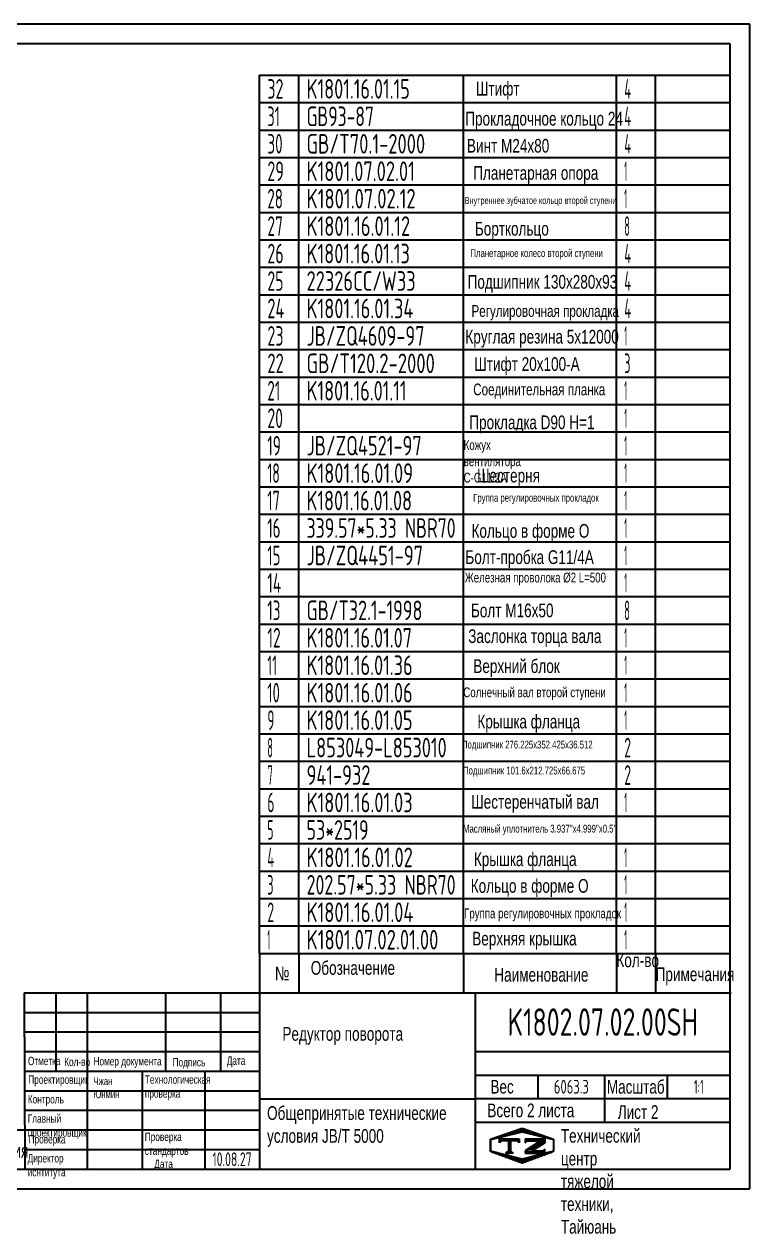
# Model space of a CAD drawing. Header units: millimetres. Extents: x 14 to 434, y -12 to 297.
# Drawn here: x 249.5 to 434.5, y -11.5 to 297 of the extents above; entities that cross this region are included whole.
import ezdxf
from ezdxf.enums import TextEntityAlignment as Align

# ---------------------------------------------------------------- set-up
doc = ezdxf.new("R2010")
doc.units = ezdxf.units.MM
doc.header["$LTSCALE"] = 10
doc.linetypes.add('G', pattern=[2, 1.25, -0.25, 0.25, -0.25])
for name, color, linetype in [('01', 7, 'Continuous'), ('02', 1, 'Continuous'), ('05', 4, 'G'), ('11', 3, 'Continuous'), ('THICK', 7, 'Continuous')]:
    doc.layers.add(name, color=color, linetype=linetype)
doc.styles.get("Standard").update_dxf_attribs({"font": 'isocp', "width": 0.707, "bigfont": 'intecad.shx'})

# ---------------------------------------------------------------- blocks, each defined once
blk = doc.blocks.new('*U19')
at = {"layer": '01'}
for points in [[(415, 292), (25, 292)], [(25, 292), (25, 5)], [(415, 5), (415, 292)], [(25, 5), (415, 5)]]:
    blk.add_lwpolyline(points, dxfattribs=at)
at = {"layer": '02'}
for points in [[(420, 297), (0, 297)], [(0, 297), (0, 0)], [(420, 0), (420, 297)], [(0, 0), (420, 0)]]:
    blk.add_lwpolyline(points, dxfattribs=at)
blk = doc.blocks.new('*U24')
at = {"layer": '01'}
for p, q in [((0, -7), (0, 0)), ((120, -7), (120, 0))]:
    blk.add_line(p, q, dxfattribs=at)
at = {"layer": '02'}
for p, q in [((0, 0), (10, 0)), ((10, -7), (10, 0)), ((10, 0), (52, 0)), ((52, -7), (52, 0)), ((52, 0), (91, 0)), ((91, -7), (91, 0)), ((91, 0), (101, 0)), ((101, -7), (101, 0)), ((101, 0), (120, 0))]:
    blk.add_line(p, q, dxfattribs=at)
blk = doc.blocks.new('*U25')
at = {"layer": '01'}
for p, q in [((0, -7), (0, 0)), ((120, -7), (120, 0))]:
    blk.add_line(p, q, dxfattribs=at)
at = {"layer": '02'}
for p, q in [((0, 0), (10, 0)), ((10, -7), (10, 0)), ((10, 0), (52, 0)), ((52, -7), (52, 0)), ((52, 0), (91, 0)), ((91, -7), (91, 0)), ((91, 0), (101, 0)), ((101, -7), (101, 0)), ((101, 0), (120, 0))]:
    blk.add_line(p, q, dxfattribs=at)
blk = doc.blocks.new('*U26')
at = {"layer": '01'}
for p, q in [((0, -7), (0, 0)), ((120, -7), (120, 0))]:
    blk.add_line(p, q, dxfattribs=at)
at = {"layer": '02'}
for p, q in [((0, 0), (10, 0)), ((10, -7), (10, 0)), ((10, 0), (52, 0)), ((52, -7), (52, 0)), ((52, 0), (91, 0)), ((91, -7), (91, 0)), ((91, 0), (101, 0)), ((101, -7), (101, 0)), ((101, 0), (120, 0))]:
    blk.add_line(p, q, dxfattribs=at)
blk = doc.blocks.new('*U27')
at = {"layer": '01'}
for p, q in [((0, -7), (0, 0)), ((120, -7), (120, 0))]:
    blk.add_line(p, q, dxfattribs=at)
at = {"layer": '02'}
for p, q in [((0, 0), (10, 0)), ((10, -7), (10, 0)), ((10, 0), (52, 0)), ((52, -7), (52, 0)), ((52, 0), (91, 0)), ((91, -7), (91, 0)), ((91, 0), (101, 0)), ((101, -7), (101, 0)), ((101, 0), (120, 0))]:
    blk.add_line(p, q, dxfattribs=at)
blk = doc.blocks.new('*U28')
at = {"layer": '01'}
for p, q in [((0, -7), (0, 0)), ((120, -7), (120, 0))]:
    blk.add_line(p, q, dxfattribs=at)
at = {"layer": '02'}
for p, q in [((0, 0), (10, 0)), ((10, -7), (10, 0)), ((10, 0), (52, 0)), ((52, -7), (52, 0)), ((52, 0), (91, 0)), ((91, -7), (91, 0)), ((91, 0), (101, 0)), ((101, -7), (101, 0)), ((101, 0), (120, 0))]:
    blk.add_line(p, q, dxfattribs=at)
blk = doc.blocks.new('*U29')
at = {"layer": '01'}
for p, q in [((0, -7), (0, 0)), ((120, -7), (120, 0))]:
    blk.add_line(p, q, dxfattribs=at)
at = {"layer": '02'}
for p, q in [((0, 0), (10, 0)), ((10, -7), (10, 0)), ((10, 0), (52, 0)), ((52, -7), (52, 0)), ((52, 0), (91, 0)), ((91, -7), (91, 0)), ((91, 0), (101, 0)), ((101, -7), (101, 0)), ((101, 0), (120, 0))]:
    blk.add_line(p, q, dxfattribs=at)
blk = doc.blocks.new('*U30')
at = {"layer": '01'}
for p, q in [((0, -7), (0, 0)), ((120, -7), (120, 0))]:
    blk.add_line(p, q, dxfattribs=at)
at = {"layer": '02'}
for p, q in [((0, 0), (10, 0)), ((10, -7), (10, 0)), ((10, 0), (52, 0)), ((52, -7), (52, 0)), ((52, 0), (91, 0)), ((91, -7), (91, 0)), ((91, 0), (101, 0)), ((101, -7), (101, 0)), ((101, 0), (120, 0))]:
    blk.add_line(p, q, dxfattribs=at)
blk = doc.blocks.new('*U31')
at = {"layer": '01'}
for p, q in [((0, -7), (0, 0)), ((120, -7), (120, 0))]:
    blk.add_line(p, q, dxfattribs=at)
at = {"layer": '02'}
for p, q in [((0, 0), (10, 0)), ((10, -7), (10, 0)), ((10, 0), (52, 0)), ((52, -7), (52, 0)), ((52, 0), (91, 0)), ((91, -7), (91, 0)), ((91, 0), (101, 0)), ((101, -7), (101, 0)), ((101, 0), (120, 0))]:
    blk.add_line(p, q, dxfattribs=at)
blk = doc.blocks.new('*U32')
at = {"layer": '01'}
for p, q in [((0, -7), (0, 0)), ((120, -7), (120, 0))]:
    blk.add_line(p, q, dxfattribs=at)
at = {"layer": '02'}
for p, q in [((0, 0), (10, 0)), ((10, -7), (10, 0)), ((10, 0), (52, 0)), ((52, -7), (52, 0)), ((52, 0), (91, 0)), ((91, -7), (91, 0)), ((91, 0), (101, 0)), ((101, -7), (101, 0)), ((101, 0), (120, 0))]:
    blk.add_line(p, q, dxfattribs=at)
blk = doc.blocks.new('*U33')
at = {"layer": '01'}
for p, q in [((0, -7), (0, 0)), ((120, -7), (120, 0))]:
    blk.add_line(p, q, dxfattribs=at)
at = {"layer": '02'}
for p, q in [((0, 0), (10, 0)), ((10, -7), (10, 0)), ((10, 0), (52, 0)), ((52, -7), (52, 0)), ((52, 0), (91, 0)), ((91, -7), (91, 0)), ((91, 0), (101, 0)), ((101, -7), (101, 0)), ((101, 0), (120, 0))]:
    blk.add_line(p, q, dxfattribs=at)
blk = doc.blocks.new('*U34')
at = {"layer": '01'}
for p, q in [((0, -7), (0, 0)), ((120, -7), (120, 0))]:
    blk.add_line(p, q, dxfattribs=at)
at = {"layer": '02'}
for p, q in [((0, 0), (10, 0)), ((10, -7), (10, 0)), ((10, 0), (52, 0)), ((52, -7), (52, 0)), ((52, 0), (91, 0)), ((91, -7), (91, 0)), ((91, 0), (101, 0)), ((101, -7), (101, 0)), ((101, 0), (120, 0))]:
    blk.add_line(p, q, dxfattribs=at)
blk = doc.blocks.new('*U35')
at = {"layer": '01'}
for p, q in [((0, -7), (0, 0)), ((120, -7), (120, 0))]:
    blk.add_line(p, q, dxfattribs=at)
at = {"layer": '02'}
for p, q in [((0, 0), (10, 0)), ((10, -7), (10, 0)), ((10, 0), (52, 0)), ((52, -7), (52, 0)), ((52, 0), (91, 0)), ((91, -7), (91, 0)), ((91, 0), (101, 0)), ((101, -7), (101, 0)), ((101, 0), (120, 0))]:
    blk.add_line(p, q, dxfattribs=at)
blk = doc.blocks.new('*U36')
at = {"layer": '01'}
for p, q in [((0, -7), (0, 0)), ((120, -7), (120, 0))]:
    blk.add_line(p, q, dxfattribs=at)
at = {"layer": '02'}
for p, q in [((0, 0), (10, 0)), ((10, -7), (10, 0)), ((10, 0), (52, 0)), ((52, -7), (52, 0)), ((52, 0), (91, 0)), ((91, -7), (91, 0)), ((91, 0), (101, 0)), ((101, -7), (101, 0)), ((101, 0), (120, 0))]:
    blk.add_line(p, q, dxfattribs=at)
blk = doc.blocks.new('*U37')
at = {"layer": '01'}
for p, q in [((0, -7), (0, 0)), ((120, -7), (120, 0))]:
    blk.add_line(p, q, dxfattribs=at)
at = {"layer": '02'}
for p, q in [((0, 0), (10, 0)), ((10, -7), (10, 0)), ((10, 0), (52, 0)), ((52, -7), (52, 0)), ((52, 0), (91, 0)), ((91, -7), (91, 0)), ((91, 0), (101, 0)), ((101, -7), (101, 0)), ((101, 0), (120, 0))]:
    blk.add_line(p, q, dxfattribs=at)
blk = doc.blocks.new('*U38')
at = {"layer": '01'}
for p, q in [((0, -7), (0, 0)), ((120, -7), (120, 0))]:
    blk.add_line(p, q, dxfattribs=at)
at = {"layer": '02'}
for p, q in [((0, 0), (10, 0)), ((10, -7), (10, 0)), ((10, 0), (52, 0)), ((52, -7), (52, 0)), ((52, 0), (91, 0)), ((91, -7), (91, 0)), ((91, 0), (101, 0)), ((101, -7), (101, 0)), ((101, 0), (120, 0))]:
    blk.add_line(p, q, dxfattribs=at)
blk = doc.blocks.new('*U39')
at = {"layer": '01'}
for p, q in [((0, -7), (0, 0)), ((120, -7), (120, 0))]:
    blk.add_line(p, q, dxfattribs=at)
at = {"layer": '02'}
for p, q in [((0, 0), (10, 0)), ((10, -7), (10, 0)), ((10, 0), (52, 0)), ((52, -7), (52, 0)), ((52, 0), (91, 0)), ((91, -7), (91, 0)), ((91, 0), (101, 0)), ((101, -7), (101, 0)), ((101, 0), (120, 0))]:
    blk.add_line(p, q, dxfattribs=at)
blk = doc.blocks.new('*U40')
at = {"layer": '01'}
for p, q in [((0, -7), (0, 0)), ((120, -7), (120, 0))]:
    blk.add_line(p, q, dxfattribs=at)
at = {"layer": '02'}
for p, q in [((0, 0), (10, 0)), ((10, -7), (10, 0)), ((10, 0), (52, 0)), ((52, -7), (52, 0)), ((52, 0), (91, 0)), ((91, -7), (91, 0)), ((91, 0), (101, 0)), ((101, -7), (101, 0)), ((101, 0), (120, 0))]:
    blk.add_line(p, q, dxfattribs=at)
blk = doc.blocks.new('*U41')
at = {"layer": '01'}
for p, q in [((0, -7), (0, 0)), ((120, -7), (120, 0))]:
    blk.add_line(p, q, dxfattribs=at)
at = {"layer": '02'}
for p, q in [((0, 0), (10, 0)), ((10, -7), (10, 0)), ((10, 0), (52, 0)), ((52, -7), (52, 0)), ((52, 0), (91, 0)), ((91, -7), (91, 0)), ((91, 0), (101, 0)), ((101, -7), (101, 0)), ((101, 0), (120, 0))]:
    blk.add_line(p, q, dxfattribs=at)
blk = doc.blocks.new('*U42')
at = {"layer": '01'}
for p, q in [((0, -7), (0, 0)), ((120, -7), (120, 0))]:
    blk.add_line(p, q, dxfattribs=at)
at = {"layer": '02'}
for p, q in [((0, 0), (10, 0)), ((10, -7), (10, 0)), ((10, 0), (52, 0)), ((52, -7), (52, 0)), ((52, 0), (91, 0)), ((91, -7), (91, 0)), ((91, 0), (101, 0)), ((101, -7), (101, 0)), ((101, 0), (120, 0))]:
    blk.add_line(p, q, dxfattribs=at)
blk = doc.blocks.new('*U43')
at = {"layer": '01'}
for p, q in [((0, -7), (0, 0)), ((120, -7), (120, 0))]:
    blk.add_line(p, q, dxfattribs=at)
at = {"layer": '02'}
for p, q in [((0, 0), (10, 0)), ((10, -7), (10, 0)), ((10, 0), (52, 0)), ((52, -7), (52, 0)), ((52, 0), (91, 0)), ((91, -7), (91, 0)), ((91, 0), (101, 0)), ((101, -7), (101, 0)), ((101, 0), (120, 0))]:
    blk.add_line(p, q, dxfattribs=at)
blk = doc.blocks.new('*U44')
at = {"layer": '01'}
for p, q in [((0, -7), (0, 0)), ((120, -7), (120, 0))]:
    blk.add_line(p, q, dxfattribs=at)
at = {"layer": '02'}
for p, q in [((0, 0), (10, 0)), ((10, -7), (10, 0)), ((10, 0), (52, 0)), ((52, -7), (52, 0)), ((52, 0), (91, 0)), ((91, -7), (91, 0)), ((91, 0), (101, 0)), ((101, -7), (101, 0)), ((101, 0), (120, 0))]:
    blk.add_line(p, q, dxfattribs=at)
blk = doc.blocks.new('*U45')
at = {"layer": '01'}
for p, q in [((0, -7), (0, 0)), ((120, -7), (120, 0))]:
    blk.add_line(p, q, dxfattribs=at)
at = {"layer": '02'}
for p, q in [((0, 0), (10, 0)), ((10, -7), (10, 0)), ((10, 0), (52, 0)), ((52, -7), (52, 0)), ((52, 0), (91, 0)), ((91, -7), (91, 0)), ((91, 0), (101, 0)), ((101, -7), (101, 0)), ((101, 0), (120, 0))]:
    blk.add_line(p, q, dxfattribs=at)
blk = doc.blocks.new('*U46')
at = {"layer": '01'}
for p, q in [((0, -7), (0, 0)), ((120, -7), (120, 0))]:
    blk.add_line(p, q, dxfattribs=at)
at = {"layer": '02'}
for p, q in [((0, 0), (10, 0)), ((10, -7), (10, 0)), ((10, 0), (52, 0)), ((52, -7), (52, 0)), ((52, 0), (91, 0)), ((91, -7), (91, 0)), ((91, 0), (101, 0)), ((101, -7), (101, 0)), ((101, 0), (120, 0))]:
    blk.add_line(p, q, dxfattribs=at)
blk = doc.blocks.new('*U47')
at = {"layer": '01'}
for p, q in [((0, -7), (0, 0)), ((120, -7), (120, 0))]:
    blk.add_line(p, q, dxfattribs=at)
at = {"layer": '02'}
for p, q in [((0, 0), (10, 0)), ((10, -7), (10, 0)), ((10, 0), (52, 0)), ((52, -7), (52, 0)), ((52, 0), (91, 0)), ((91, -7), (91, 0)), ((91, 0), (101, 0)), ((101, -7), (101, 0)), ((101, 0), (120, 0))]:
    blk.add_line(p, q, dxfattribs=at)
blk = doc.blocks.new('*U48')
at = {"layer": '01'}
for p, q in [((0, -7), (0, 0)), ((120, -7), (120, 0))]:
    blk.add_line(p, q, dxfattribs=at)
at = {"layer": '02'}
for p, q in [((0, 0), (10, 0)), ((10, -7), (10, 0)), ((10, 0), (52, 0)), ((52, -7), (52, 0)), ((52, 0), (91, 0)), ((91, -7), (91, 0)), ((91, 0), (101, 0)), ((101, -7), (101, 0)), ((101, 0), (120, 0))]:
    blk.add_line(p, q, dxfattribs=at)
blk = doc.blocks.new('*U49')
at = {"layer": '01'}
for p, q in [((0, -7), (0, 0)), ((120, -7), (120, 0))]:
    blk.add_line(p, q, dxfattribs=at)
at = {"layer": '02'}
for p, q in [((0, 0), (10, 0)), ((10, -7), (10, 0)), ((10, 0), (52, 0)), ((52, -7), (52, 0)), ((52, 0), (91, 0)), ((91, -7), (91, 0)), ((91, 0), (101, 0)), ((101, -7), (101, 0)), ((101, 0), (120, 0))]:
    blk.add_line(p, q, dxfattribs=at)
blk = doc.blocks.new('*U50')
at = {"layer": '01'}
for p, q in [((0, -7), (0, 0)), ((120, -7), (120, 0))]:
    blk.add_line(p, q, dxfattribs=at)
at = {"layer": '02'}
for p, q in [((0, 0), (10, 0)), ((10, -7), (10, 0)), ((10, 0), (52, 0)), ((52, -7), (52, 0)), ((52, 0), (91, 0)), ((91, -7), (91, 0)), ((91, 0), (101, 0)), ((101, -7), (101, 0)), ((101, 0), (120, 0))]:
    blk.add_line(p, q, dxfattribs=at)
blk = doc.blocks.new('*U51')
at = {"layer": '01'}
for p, q in [((0, -7), (0, 0)), ((120, -7), (120, 0))]:
    blk.add_line(p, q, dxfattribs=at)
at = {"layer": '02'}
for p, q in [((0, 0), (10, 0)), ((10, -7), (10, 0)), ((10, 0), (52, 0)), ((52, -7), (52, 0)), ((52, 0), (91, 0)), ((91, -7), (91, 0)), ((91, 0), (101, 0)), ((101, -7), (101, 0)), ((101, 0), (120, 0))]:
    blk.add_line(p, q, dxfattribs=at)
blk = doc.blocks.new('*U52')
at = {"layer": '01'}
for p, q in [((0, -7), (0, 0)), ((120, -7), (120, 0))]:
    blk.add_line(p, q, dxfattribs=at)
at = {"layer": '02'}
for p, q in [((0, 0), (10, 0)), ((10, -7), (10, 0)), ((10, 0), (52, 0)), ((52, -7), (52, 0)), ((52, 0), (91, 0)), ((91, -7), (91, 0)), ((91, 0), (101, 0)), ((101, -7), (101, 0)), ((101, 0), (120, 0))]:
    blk.add_line(p, q, dxfattribs=at)
blk = doc.blocks.new('*U53')
at = {"layer": '01'}
for p, q in [((0, -7), (0, 0)), ((120, -7), (120, 0))]:
    blk.add_line(p, q, dxfattribs=at)
at = {"layer": '02'}
for p, q in [((0, 0), (10, 0)), ((10, -7), (10, 0)), ((10, 0), (52, 0)), ((52, -7), (52, 0)), ((52, 0), (91, 0)), ((91, -7), (91, 0)), ((91, 0), (101, 0)), ((101, -7), (101, 0)), ((101, 0), (120, 0))]:
    blk.add_line(p, q, dxfattribs=at)
blk = doc.blocks.new('*U54')
at = {"layer": '01'}
for p, q in [((0, -7), (0, 0)), ((120, -7), (120, 0))]:
    blk.add_line(p, q, dxfattribs=at)
at = {"layer": '02'}
for p, q in [((0, 0), (10, 0)), ((10, -7), (10, 0)), ((10, 0), (52, 0)), ((52, -7), (52, 0)), ((52, 0), (91, 0)), ((91, -7), (91, 0)), ((91, 0), (101, 0)), ((101, -7), (101, 0)), ((101, 0), (120, 0))]:
    blk.add_line(p, q, dxfattribs=at)
blk = doc.blocks.new('*U55')
at = {"layer": '01'}
for p, q in [((0, -7), (0, 0)), ((0, 0), (10, 0)), ((10, 0), (52, 0)), ((52, 0), (91, 0)), ((91, 0), (101, 0)), ((101, 0), (120, 0)), ((120, -7), (120, 0))]:
    blk.add_line(p, q, dxfattribs=at)
at = {"layer": '02'}
for p, q in [((10, -7), (10, 0)), ((52, -7), (52, 0)), ((91, -7), (91, 0)), ((101, -7), (101, 0))]:
    blk.add_line(p, q, dxfattribs=at)
blk = doc.blocks.new('*X91')
at = {"color": 0}
for p, q in [((127.06, 7.8), (132.06, 7.8)), ((127.06, 7.5), (132.06, 7.5)), ((127.06, 7.2), (127.32, 7.2)), ((129.23, 6.3), (131.04, 6.3)), ((129.7, 6.6), (131.51, 6.6)), ((130.16, 6.9), (131.98, 6.9)), ((130.62, 7.2), (132.06, 7.2)), ((127.84, 5.4), (129.64, 5.4)), ((128.3, 5.7), (130.1, 5.7)), ((128.77, 6), (130.57, 6))]:
    blk.add_line(p, q, dxfattribs=at)
blk = doc.blocks.new('*X92')
at = {"color": 0}
for p, q in [((127.06, 4.8), (132.06, 4.8)), ((127.06, 4.5), (132.06, 4.5)), ((131.84, 5.1), (132.06, 5.1))]:
    blk.add_line(p, q, dxfattribs=at)
blk = doc.blocks.new('*X90')
at = {"color": 0}
for p, q in [((122.34, 4.5), (123.72, 4.5)), ((122.82, 4.8), (123.24, 4.8))]:
    blk.add_line(p, q, dxfattribs=at)
blk = doc.blocks.new('*X89')
at = {"color": 0}
for p, q in [((120.53, 7.8), (125.53, 7.8)), ((120.53, 7.5), (125.53, 7.5)), ((120.53, 7.2), (120.79, 7.2)), ((125.27, 7.2), (125.53, 7.2))]:
    blk.add_line(p, q, dxfattribs=at)
blk = doc.blocks.new('*X88')
at = {"color": 0}
for p, q in [((122.38, 9.3), (124.32, 9.3)), ((123.24, 9.6), (125.52, 9.6)), ((124.1, 9.9), (128.52, 9.9)), ((124.97, 10.2), (127.67, 10.2)), ((125.83, 10.5), (126.82, 10.5)), ((127.02, 9.6), (129.37, 9.6)), ((128.22, 9.3), (130.22, 9.3)), ((118.22, 7.8), (118.32, 7.8)), ((118.22, 7.5), (118.27, 7.5)), ((118.22, 7.2), (118.27, 7.2)), ((118.22, 6.9), (118.27, 6.9)), ((118.22, 6.6), (118.27, 6.6)), ((118.22, 6.3), (118.27, 6.3)), ((118.94, 8.1), (119.52, 8.1)), ((119.8, 8.4), (120.72, 8.4)), ((120.66, 8.7), (121.92, 8.7)), ((121.52, 9), (123.12, 9)), ((129.42, 9), (131.07, 9)), ((130.62, 8.7), (131.92, 8.7)), ((131.82, 8.4), (132.77, 8.4)), ((133.02, 8.1), (133.62, 8.1)), ((134.22, 7.8), (134.32, 7.8)), ((134.27, 7.5), (134.32, 7.5)), ((134.27, 7.2), (134.32, 7.2)), ((134.27, 6.9), (134.32, 6.9)), ((134.27, 6.6), (134.32, 6.6)), ((134.27, 6.3), (134.32, 6.3)), ((118.22, 6), (118.27, 6)), ((118.22, 5.7), (118.27, 5.7)), ((118.22, 5.4), (118.27, 5.4)), ((118.22, 5.1), (118.27, 5.1)), ((118.22, 4.8), (118.27, 4.8)), ((118.79, 4.5), (119.42, 4.5)), ((119.61, 4.2), (120.62, 4.2)), ((120.43, 3.9), (121.82, 3.9)), ((121.26, 3.6), (123.02, 3.6)), ((122.08, 3.3), (124.22, 3.3)), ((128.32, 3.3), (130.51, 3.3)), ((129.52, 3.6), (131.32, 3.6)), ((130.72, 3.9), (132.14, 3.9)), ((131.92, 4.2), (132.95, 4.2)), ((133.12, 4.5), (133.76, 4.5)), ((134.27, 6), (134.32, 6)), ((134.27, 5.7), (134.32, 5.7)), ((134.27, 5.4), (134.32, 5.4)), ((134.27, 5.1), (134.32, 5.1)), ((134.27, 4.8), (134.32, 4.8)), ((122.91, 3), (125.42, 3)), ((123.73, 2.7), (128.89, 2.7)), ((124.55, 2.4), (128.07, 2.4)), ((125.38, 2.1), (127.26, 2.1)), ((126.2, 1.8), (126.45, 1.8)), ((127.12, 3), (129.7, 3))]:
    blk.add_line(p, q, dxfattribs=at)

msp = doc.modelspace()

# ---------------------------------------------------------------- linework, layer by layer
at = {"layer": '01'}
for p, q in [((309.45, 60), (429.45, 60)), ((309.45, 60), (309.45, 49.96)), ((319.45, 60), (319.45, 49.96)), ((361.45, 60), (361.45, 49.96)), ((400.45, 60), (400.45, 49.96)), ((410.45, 60), (410.45, 49.96)), ((129.45, 15), (249.6, 15))]:
    msp.add_line(p, q, dxfattribs=at)
for p in [(429.45, 50), (429.45, 49.76), (429.45, 49.74)]:
    msp.add_point(p, dxfattribs=at)
at = {"layer": 'THICK'}
for p, q in [((249.47, 49.96), (249.6, 5)), ((249.47, 49.96), (429.45, 49.96)), ((257.59, 49.94), (257.59, 49.96)), ((257.59, 29.98), (257.59, 49.96)), ((265.59, 5), (265.59, 49.96)), ((285.57, 29.98), (285.57, 49.96)), ((299.56, 29.98), (299.56, 49.96)), ((309.55, 5), (309.55, 49.96)), ((364.5, 5), (364.5, 49.96)), ((429.45, 5), (429.45, 49.96)), ((249.6, 34.97), (309.55, 34.97)), ((364.5, 34.97), (429.45, 34.97)), ((249.6, 29.98), (309.55, 29.98)), ((279.58, 5), (279.58, 29.98)), ((295.56, 5), (295.56, 29.98)), ((364.5, 28.98), (429.45, 28.98)), ((380.49, 22.98), (380.49, 28.98)), ((397.47, 16.99), (397.47, 28.98)), ((413.46, 22.98), (413.46, 28.98)), ((309.55, 22.9), (364.5, 22.9)), ((364.5, 22.98), (429.45, 22.98)), ((364.5, 16.99), (429.45, 16.99)), ((249.6, 5), (429.45, 5))]:
    msp.add_line(p, q, dxfattribs=at)
at = {"layer": 'THICK', "color": 3}
for p, q in [((249.6, 44.97), (309.55, 44.97)), ((249.6, 39.97), (309.55, 39.97)), ((249.6, 24.98), (309.55, 24.98)), ((249.6, 19.99), (309.55, 19.99)), ((249.6, 14.99), (309.55, 14.99)), ((368.35, 12.6), (376.45, 15.42)), ((368.35, 9.46), (368.35, 12.6)), ((368.4, 12.54), (376.4, 14.53)), ((368.4, 9.54), (368.4, 12.54)), ((370.66, 11.69), (370.66, 12.69)), ((370.66, 12.69), (375.66, 12.69)), ((375.66, 12.69), (375.66, 11.69)), ((376.4, 14.53), (384.39, 12.54)), ((376.45, 15.42), (384.44, 12.6)), ((377.19, 12.69), (377.19, 11.69)), ((377.19, 12.69), (382.18, 12.69)), ((382.18, 12.69), (382.18, 11.69)), ((384.39, 12.54), (384.39, 9.54)), ((384.44, 12.6), (384.44, 9.46)), ((249.6, 10), (309.55, 10)), ((376.45, 6.51), (368.35, 9.46)), ((376.4, 7.54), (368.4, 9.54)), ((371.16, 12.19), (370.66, 11.69)), ((375.16, 12.19), (371.16, 12.19)), ((373.16, 9.69), (372.19, 9.08)), ((372.94, 12.2), (372.94, 9.46)), ((373.16, 12.2), (373.16, 9.46)), ((373.16, 9.69), (374.13, 9.08)), ((373.41, 12.2), (373.41, 9.46)), ((375.66, 11.69), (375.16, 12.19)), ((384.39, 9.54), (376.4, 7.54)), ((384.44, 9.46), (376.45, 6.51)), ((377.19, 11.69), (377.69, 12.19)), ((381.12, 12.19), (377.19, 9.65)), ((377.19, 9.65), (377.19, 9.08)), ((377.69, 12.19), (381.12, 12.19)), ((379.62, 10.07), (378.86, 9.58)), ((381.68, 9.58), (378.86, 9.58)), ((382.18, 11.7), (379.62, 10.07)), ((382.18, 10.08), (381.68, 9.58)), ((382.18, 9.08), (382.18, 10.08)), ((372.19, 9.08), (373.16, 9.08)), ((374.13, 9.08), (373.16, 9.08)), ((377.19, 9.08), (382.18, 9.08))]:
    msp.add_line(p, q, dxfattribs=at)
for p in [(249.6, 10), (249.6, 5)]:
    msp.add_point(p, dxfattribs=at)

# ---------------------------------------------------------------- block references
at = {"layer": '11'}
for name, p in [('*U19', (14.45, 0)), ('*U55', (309.45, 284)), ('*U54', (309.45, 277)), ('*U53', (309.45, 270)), ('*U52', (309.45, 263)), ('*U51', (309.45, 256)), ('*U50', (309.45, 249)), ('*U49', (309.45, 242)), ('*U48', (309.45, 235)), ('*U47', (309.45, 228)), ('*U46', (309.45, 221)), ('*U45', (309.45, 214)), ('*U44', (309.45, 207)), ('*U43', (309.45, 200)), ('*U42', (309.45, 193)), ('*U41', (309.45, 186)), ('*U40', (309.45, 179)), ('*U39', (309.45, 172)), ('*U38', (309.45, 165)), ('*U37', (309.45, 158)), ('*U36', (309.45, 151)), ('*U35', (309.45, 144)), ('*U34', (309.45, 137)), ('*U33', (309.45, 130)), ('*U32', (309.45, 123)), ('*U31', (309.45, 116)), ('*U30', (309.45, 109)), ('*U29', (309.45, 102)), ('*U28', (309.45, 95)), ('*U27', (309.45, 88)), ('*U26', (309.45, 81)), ('*U25', (309.45, 74)), ('*U24', (309.45, 67))]:
    msp.add_blockref(name, p, dxfattribs=at)
at = {"layer": 'THICK', "color": 3, "xscale": 0.9991439824375978, "yscale": 0.9991439824374879, "zscale": 0.9991439824374887}
for name in ['*X88', '*X89', '*X91', '*X90', '*X92']:
    msp.add_blockref(name, (250.23, 4.76), dxfattribs=at)

# ---------------------------------------------------------------- texts
at = {"layer": '01', "attachment_point": 1}
for s, insert, char_height in [('{\\fArial|b0|i0|c204|p34;Отметка}', (250.42, 33.64), 2.1304), ('{\\fArial|b0|i0|c204|p34;Кол-во}', (259.66, 33.4), 2.1304), ('{\\fArial|b0|i0|c204|p34;Номер документа}', (267.14, 33.56), 2.1304), ('{\\fArial|b0|i0|c204|p34;Подпись}', (287.29, 33.32), 2.1304), ('{\\fArial|b0|i0|c204|p34;Дата}', (301.11, 33.72), 2.1304), ('{\\fArial|b0|i0|c204|p34;Проектировщик}', (250.51, 28.88), 2.1304), ('{\\fArial|b0|i0|c204|p34;Технологическая\\Pпроверка}', (280.23, 28.9), 2.1304), ('{\\fArial|b0|i0|c204|p34;Вес}', (368.34, 27.74), 3.4797), ('{\\fArial|b0|i0|c204|p34;Контроль}', (250.39, 23.87), 2.1304), ('{\\fArial|b0|i0|c204|p34;Главный\\Pпроектировщик}', (250.37, 18.96), 2.1304), ('{\\fArial|b0|i0|c204|p34;Проверка}', (250.58, 13.66), 2.1304), ('{\\fArial|b0|i0|c204|p34;Проверка\\Pстандартов}', (280.21, 14.3), 2.1304), ('{\\fArial|b0|i0|c204|p34;Директор\\Pиснтитута}', (250.34, 8.82), 2.1304), ('{\\fArial|b0|i0|c204|p34;Дата}', (282.63, 7.4), 2.1304)]:
    msp.add_mtext(s, dxfattribs=dict(at, insert=insert, char_height=char_height))
at = {"layer": '01', "insert": (386.3, 15.22), "char_height": 3.4797, "width": 0.1635, "attachment_point": 1}
msp.add_mtext('{\\fArial|b0|i0|c204|p34;Технический центр\\Pтяжелой техники, Тайюань}', dxfattribs=at)
at = {"layer": '05', "insert": (398.02, 27.72), "char_height": 3.4811, "attachment_point": 1}
msp.add_mtext('{\\fArial|b0|i0|c204|p34;\\C0;Масштаб}', dxfattribs=at)
at = {"layer": '11'}
for s, height, width, p, p2 in [('32', 5, 0.626049, (311.45, 278), (315.56, 278)), ('K1801.16.01.15', 5, 0.693039, (321.45, 278), (347.78, 278)), ('4', 5, 0.543846, (402.45, 278), (404.22, 278)), ('31', 5, 0.606, (311.45, 271), (314.64, 271)), ('GB93-87', 5, 0.692981, (321.45, 271), (338.62, 271)), ('4', 5, 0.543846, (402.45, 271), (404.22, 271)), ('30', 5, 0.622213, (311.45, 264), (315.35, 264)), ('GB/T70.1-2000', 5, 0.698973, (321.45, 264), (351.69, 264)), ('4', 5, 0.543846, (402.45, 264), (404.22, 264)), ('29', 5, 0.640341, (311.45, 257), (315.69, 257)), ('K1801.07.02.01', 5, 0.693669, (321.45, 257), (349.05, 257)), ('1', 5, 0.404, (402.45, 257), (403.16, 257)), ('28', 5, 0.636523, (311.45, 250), (315.43, 250)), ('K1801.07.02.12', 5, 0.693769, (321.45, 250), (349.26, 250)), ('1', 5, 0.404, (402.45, 250), (403.16, 250)), ('27', 5, 0.636523, (311.45, 243), (315.43, 243)), ('K1801.16.01.12', 5, 0.693074, (321.45, 243), (347.84, 243)), ('8', 5, 0.514182, (402.45, 243), (403.87, 243)), ('26', 5, 0.639213, (311.45, 236), (315.61, 236)), ('K1801.16.01.13', 5, 0.693039, (321.45, 236), (347.78, 236)), ('4', 5, 0.543846, (402.45, 236), (404.22, 236)), ('25', 5, 0.638783, (311.45, 229), (315.58, 229)), ('22326CC/W33', 5, 0.695976, (321.45, 229), (349.26, 229)), ('4', 5, 0.543846, (402.45, 229), (404.22, 229)), ('24', 5, 0.641743, (311.45, 222), (315.79, 222)), ('K1801.16.01.34', 5, 0.693499, (321.45, 222), (348.69, 222)), ('4', 5, 0.543846, (402.45, 222), (404.22, 222)), ('23', 5, 0.638783, (311.45, 215), (315.58, 215)), ('JB/ZQ4609-97', 5, 0.69475, (321.45, 215), (351.53, 215)), ('1', 5, 0.404, (402.45, 215), (403.16, 215)), ('22', 5, 0.639754, (311.45, 208), (315.65, 208)), ('GB/T120.2-2000', 5, 0.699573, (321.45, 208), (354.16, 208)), ('3', 5, 0.527686, (402.45, 208), (404.01, 208)), ('21', 5, 0.623098, (311.45, 201), (314.73, 201)), ('K1801.16.01.11', 5, 0.692581, (321.45, 201), (346.92, 201)), ('1', 5, 0.404, (402.45, 201), (403.16, 201)), ('20', 5, 0.636567, (311.45, 194), (315.44, 194)), ('1', 5, 0.404, (402.45, 194), (403.16, 194)), ('19', 5, 0.612447, (311.45, 187), (314.89, 187)), ('JB/ZQ4521-97', 5, 0.694455, (321.45, 187), (350.81, 187)), ('1', 5, 0.404, (402.45, 187), (403.16, 187)), ('18', 5, 0.606, (311.45, 180), (314.64, 180)), ('K1801.16.01.09', 5, 0.69345, (321.45, 180), (348.59, 180)), ('1', 5, 0.404, (402.45, 180), (403.16, 180)), ('17', 5, 0.606, (311.45, 173), (314.64, 173)), ('K1801.16.01.08', 5, 0.693325, (321.45, 173), (348.34, 173)), ('1', 5, 0.404, (402.45, 173), (403.16, 173)), ('16', 5, 0.610556, (311.45, 166), (314.81, 166)), ('339.57*5.33 NBR70', 5, 0.693793, (321.45, 166), (359.45, 166)), ('1', 5, 0.404, (402.45, 166), (403.16, 166)), ('15', 5, 0.609833, (311.45, 159), (314.78, 159)), ('JB/ZQ4451-97', 5, 0.694602, (321.45, 159), (351.16, 159)), ('1', 5, 0.404, (402.45, 159), (403.16, 159)), ('14', 5, 0.614783, (311.45, 152), (314.99, 152)), ('1', 5, 0.404, (402.45, 152), (403.16, 152)), ('13', 5, 0.609833, (311.45, 145), (314.78, 145)), ('GB/T32.1-1998', 5, 0.698789, (321.45, 145), (351, 145)), ('8', 5, 0.514182, (402.45, 145), (403.87, 145)), ('12', 5, 0.611465, (311.45, 138), (314.85, 138)), ('K1801.16.01.07', 5, 0.693325, (321.45, 138), (348.34, 138)), ('1', 5, 0.404, (402.45, 138), (403.16, 138)), ('11', 5, 0.582235, (311.45, 131), (313.93, 131)), ('K1801.16.01.36', 5, 0.693412, (321.45, 131), (348.51, 131)), ('1', 5, 0.404, (402.45, 131), (403.16, 131)), ('10', 5, 0.606076, (311.45, 124), (314.64, 124)), ('K1801.16.01.06', 5, 0.693412, (321.45, 124), (348.51, 124)), ('1', 5, 0.404, (402.45, 124), (403.16, 124)), ('9', 5, 0.579528, (311.45, 117), (313.26, 117)), ('K1801.16.01.05', 5, 0.693398, (321.45, 117), (348.48, 117)), ('1', 5, 0.404, (402.45, 117), (403.16, 117)), ('8', 5, 0.514182, (311.45, 110), (312.87, 110)), ('L853049-L853010', 5, 0.696658, (321.45, 110), (357.17, 110)), ('2', 5, 0.562593, (402.45, 110), (404.17, 110)), ('7', 5, 0.514182, (311.45, 103), (312.87, 103)), ('941-932', 5, 0.690202, (321.45, 103), (337.73, 103)), ('2', 5, 0.562593, (402.45, 103), (404.17, 103)), ('6', 5, 0.600695, (311.45, 96), (313.26, 96)), ('K1801.16.01.03', 5, 0.693398, (321.45, 96), (348.48, 96)), ('1', 5, 0.404, (402.45, 96), (403.16, 96)), ('5', 5, 0.527686, (311.45, 89), (313.01, 89)), ('53*2519', 5, 0.684053, (321.45, 89), (337.26, 89)), ('4', 5, 0.543846, (311.45, 82), (313.22, 82)), ('K1801.16.01.02', 5, 0.69343, (321.45, 82), (348.55, 82)), ('1', 5, 0.404, (402.45, 82), (403.16, 82)), ('3', 5, 0.527686, (311.45, 75), (313.01, 75)), ('202.57*5.33 NBR70', 5, 0.694014, (321.45, 75), (359.45, 75)), ('1', 5, 0.404, (402.45, 75), (403.16, 75)), ('2', 5, 0.562593, (311.45, 68), (313.17, 68)), ('K1801.16.01.04', 5, 0.693499, (321.45, 68), (348.69, 68)), ('1', 5, 0.404, (402.45, 68), (403.16, 68)), ('1', 5, 0.404, (311.45, 61), (312.16, 61)), ('K1801.07.02.01.00', 5, 0.696017, (321.45, 61), (355.06, 61)), ('1', 5, 0.404, (402.45, 61), (403.16, 61)), ('K1802.07.02.00SH', 7, 0.696347, (372.69, 39), (421.22, 39)), ('6063.3', 3.5, 0.689733, (384.5, 24.25), (393.41, 24.25)), ('1:1', 3.5, 0.614783, (420.22, 24.25), (422.69, 24.25)), ('10.08.27', 3.5, 0.642055, (297.45, 5.75), (307.45, 5.75))]:
    msp.add_text(s, height=height, dxfattribs=dict(at, width=width)).set_placement(p, p2, align=Align.FIT)
at = {"layer": '11', "attachment_point": 1}
for s, insert, char_height, width in [('{\\fArial|b0|i0|c204|p34;Штифт}', (364.65, 282.3), 3.5, 0.1443), ('{\\fArial|b0|i0|c204|p34;Регулировочная прокладка}', (363.5, 225.35), 3, 45.9304), ('\\A1;{\\fArial|b0|i0|c204|p34;Кожух вентилятора \\fArial|b0|i0|c0|p34;C-G11/2A}', (361.51, 190.94), 2.5, 0.1426), ('{\\fArial|b0|i0|c204|p34;Верхний блок}', (363.96, 135.02), 3.5, 24.5669), ('{\\fArial|b0|i0|c204|p34;\\C0;Чжан Юнмин}', (267.12, 28.43), 2, 0.0852)]:
    msp.add_mtext(s, dxfattribs=dict(at, insert=insert, char_height=char_height, width=width))
for s, insert, char_height in [('{\\fArial|b0|i0|c204|p34;Прокладочное кольцо 24}', (361.91, 274.66), 3.5), ('{\\fArial|b0|i0|c204|p34;Винт М24х80}', (362.34, 267.74), 3.5), ('{\\fArial|b0|i0|c204|p34;Планетарная опора}', (363.93, 260.82), 3.5), ('{\\fArial|b0|i0|c204|p34;Внутреннее зубчатое кольцо второй ступени}', (361.77, 252.95), 1.8), ('{\\fArial|b0|i0|c204|p34;Борткольцо}', (364.36, 246.59), 3.5), ('{\\fArial|b0|i0|c204|p34;Планетарное колесо второй ступени}', (363.22, 239.6), 2), ('{\\fArial|b0|i0|c204|p34;Подшипник 130х280х93}', (362.51, 233.04), 3.5), ('{\\fArial|b0|i0|c204|p34;Круглая резина 5х12000}', (361.94, 219.05), 3.5), ('{\\fArial|b0|i0|c204|p34;Штифт 20х100-А}', (364.22, 212.07), 3.5), ('{\\fArial|b0|i0|c204|p34;Соединительная планка}', (363.94, 205.34), 3), ('{\\fArial|b0|i0|c204|p34;Прокладка \\fArial|b0|i0|c0|p34;D90 H=1}', (362.94, 197.21), 3.5), ('{\\fArial|b0|i0|c204|p34;Шестерня}', (364.93, 183.63), 3.5), ('{\\fArial|b0|i0|c204|p34;Группа регулировочных прокладок}', (363.93, 177.21), 2), ('{\\fArial|b0|i0|c204|p34;Кольцо в форме О}', (363.51, 169.52), 3.5), ('\\A1;{\\fArial|b0|i0|c204|p34;Болт-пробка \\fArial|b0|i0|c0|p34;G11/4A}', (361.94, 162.82), 3.5), ('{\\fArial|b0|i0|c204|p34;Железная проволока %%C2 \\fArial|b0|i0|c0|p34;L=500}', (361.79, 157.12), 2.5), ('{\\fArial|b0|i0|c204|p34;Болт М16х50}', (363.36, 149.23), 3.5), ('{\\fArial|b0|i0|c204|p34;Заслонка торца вала}', (362.67, 142.67), 3.5), ('{\\fArial|b0|i0|c204|p34;Солнечный вал второй ступени}', (361.42, 127.85), 2.5), ('{\\fArial|b0|i0|c204|p34;Крышка фланца}', (365.01, 120.89), 3.5), ('{\\fArial|b0|i0|c204|p34;Подшипник 276.225х352.425х36.512}', (361.06, 114.27), 2), ('{\\fArial|b0|i0|c204|p34;Подшипник 101.6х212.725х66.675}', (361.34, 107.65), 2), ('{\\fArial|b0|i0|c204|p34;Шестеренчатый вал}', (363.45, 100.42), 3.5), ("{\\fArial|b0|i0|c204|p34;Масляный уплотнитель 3.937\\fArial|b0|i0|c0|p34;''x4.999''x0.5''}", (361.34, 92.82), 2), ('{\\fArial|b0|i0|c204|p34;Крышка фланца}', (364.11, 85.78), 3.5), ('{\\fArial|b0|i0|c204|p34;Кольцо в форме О}', (363.31, 78.98), 3.5), ('{\\fArial|b0|i0|c204|p34;Группа регулировочных прокладок}', (361.61, 71.46), 2.5), ('{\\fArial|b0|i0|c204|p34;Верхняя крышка}', (363.69, 65.54), 3.5), ('{\\fArial|b0|i0|c204|p34;\\C0;Кол-во}', (400.45, 60), 3.5), ('{\\fArial|b0|i0|c204|p34;\\C0;№}', (313.38, 56.63), 3.5), ('{\\fArial|b0|i0|c204|p34;\\C0;Обозначение}', (322.52, 58.06), 3.5), ('{\\fArial|b0|i0|c204|p34;\\C0;Наименование}', (369.32, 56.31), 3.5), ('{\\fArial|b0|i0|c204|p34;\\C0;Примечания}', (410.45, 56.44), 3.5), ('{\\fArial|b0|i0|c204|p34;Редуктор поворота}', (315.3, 41.24), 3.5), ('{\\fArial|b0|i0|c204|p34;\\C0;Всего 2 листа}', (367.55, 21.72), 3.5), ('{\\fArial|b0|i0|c204|p34;\\C0;Общепринятые технические\\Pусловия \\fArial|b0|i0|c0|p34;JB/T 5000}', (311.38, 21.04), 3.5), ('{\\fArial|b0|i0|c204|p34;\\C0;Лист 2}', (400.78, 21.3), 3.5), ('{\\fArial|b0|i0|c204|p34;\\C0;Примечания}', (230.45, 11.44), 3.5)]:
    msp.add_mtext(s, dxfattribs=dict(at, insert=insert, char_height=char_height))

doc.saveas('drawing.dxf')
